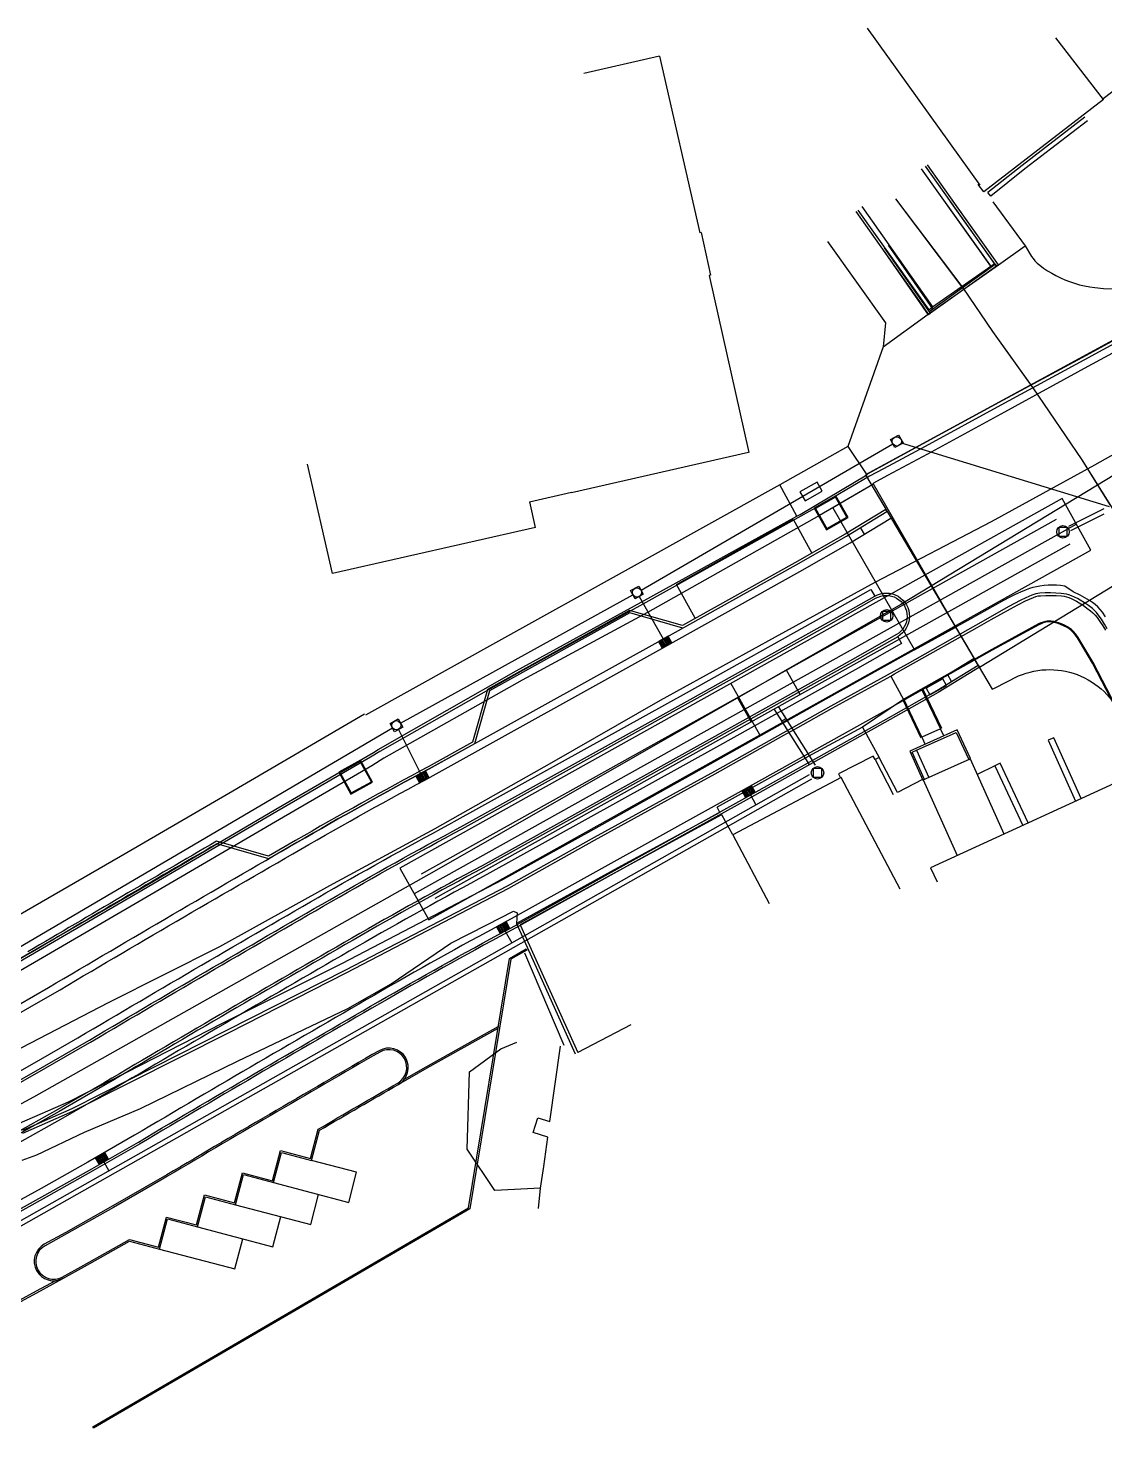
# Model space of a CAD drawing. Header units: millimetres. Extents: x 229854 to 231132, y 144419 to 144704.
# Drawn here: x 231002.1 to 231071.4, y 144596.1 to 144686.3 of the extents above; entities that cross this region are included whole.
import ezdxf

# ---------------------------------------------------------------- set-up
doc = ezdxf.new("R2010")
doc.units = ezdxf.units.MM
for name, color, linetype in [('Fond de plan1', 7, 'Continuous'), ('G - Axes BO1', 4, 'Continuous'), ('G - Bde contrebutage', 191, 'Continuous'), ('G - BO2', 5, 'Continuous'), ('G - Bordure', 40, 'Continuous'), ('G - CV', 151, 'Continuous'), ('G - Eg2302 - Av', 1, 'Continuous'), ('G - Egout Ext', 134, 'Continuous'), ('G - Egout_EP', 5, 'Continuous'), ('G - Elec - gaine', 191, 'Continuous'), ('G - FE', 160, 'Continuous'), ('G - revêtement', 252, 'Continuous'), ('G - surlargeur BO 1m1', 3, 'Continuous')]:
    doc.layers.add(name, color=color, linetype=linetype)

msp = doc.modelspace()

# ---------------------------------------------------------------- linework, layer by layer
at = {"layer": 'Fond de plan1'}
for points in [[(231063.331, 144676.14), (231056.083, 144686.255)], [(231071.259, 144681.663), (231068.201, 144685.62)], [(231077.217, 144686.243), (231071.237, 144681.691)], [(231042.702, 144684.445), (231037.828, 144683.333)], [(231042.702, 144684.445), (231045.296, 144673.076)], [(231071.259, 144681.663), (231063.576, 144675.725)], [(231070.054, 144680.526), (231066.033, 144677.422), (231063.822, 144675.675)], [(231070.243, 144680.294), (231066.212, 144677.203), (231064.006, 144675.445), (231063.822, 144675.675)], [(231105.746, 144677.788), (231098.384, 144673.673), (231092.125, 144670.189), (231084.761, 144666.099), (231078.627, 144662.604), (231070.692, 144658.135), (231064.04, 144654.498), (231056.548, 144650.586), (231050.131, 144647.077), (231042.732, 144643.006), (231035.747, 144638.976), (231028.251, 144634.748), (231021.464, 144631.08), (231014.386, 144627.144), (231007.217, 144623.541), (230999.4, 144619.505)], [(231055.34, 144674.461), (231059.419, 144668.674), (231059.989, 144667.853), (231064.507, 144671.032), (231061.705, 144674.977), (231059.95, 144677.448)], [(231055.468, 144674.543), (231060.018, 144668.129), (231060.258, 144668.31), (231064.013, 144670.935), (231064.257, 144671.1), (231059.812, 144677.367)], [(231064.013, 144670.935), (231059.557, 144677.188)], [(231063.209, 144676.184), (231063.267, 144676.23)], [(231063.576, 144675.725), (231063.209, 144676.184)], [(231055.711, 144674.767), (231060.258, 144668.31)], [(231080.942, 144635.884), (231077.908, 144642.53), (231075.753, 144647.624), (231072.993, 144653.52), (231069.9, 144658.471), (231066.735, 144663.108), (231066.672, 144663.191), (231064.15, 144666.744), (231062.23, 144669.534), (231062.156, 144669.619), (231057.899, 144675.276)], [(231064.139, 144675.076), (231066.218, 144672.241), (231066.643, 144671.561), (231066.74, 144671.42), (231066.851, 144671.289), (231067, 144671.14), (231067.16, 144671.004), (231067.409, 144670.817), (231067.667, 144670.641), (231067.932, 144670.477), (231068.205, 144670.326), (231068.493, 144670.184), (231068.787, 144670.055), (231069.086, 144669.94), (231069.39, 144669.838), (231069.715, 144669.745), (231070.045, 144669.668), (231070.377, 144669.607), (231070.713, 144669.561), (231071.272, 144669.507), (231071.833, 144669.468)], [(231045.384, 144673.095), (231045.296, 144673.076)], [(231045.384, 144673.095), (231045.975, 144670.356)], [(231053.504, 144672.523), (231057.246, 144667.296), (231057.095, 144665.748), (231054.816, 144659.343), (231050.43, 144656.874), (231040.485, 144651.342), (231032.538, 144646.924), (231023.775, 144642.056)], [(231064.507, 144671.032), (231066.218, 144672.241)], [(231045.975, 144670.356), (231045.9, 144670.339)], [(231045.9, 144670.339), (231048.438, 144658.949)], [(231000.435, 144625.762), (231009.413, 144630.956), (231018.01, 144635.999), (231024.304, 144639.652), (231024.588, 144639.836), (231033.486, 144644.9), (231041.511, 144649.318), (231051.528, 144654.863), (231051.749, 144654.972), (231052.644, 144655.507), (231056.046, 144657.505), (231056.129, 144657.607), (231057.018, 144658.087), (231059.664, 144659.525), (231064.558, 144662.181), (231069.887, 144665.055), (231075.357, 144668.051)], [(231075.643, 144667.953), (231069.994, 144664.886), (231064.669, 144661.996), (231059.782, 144659.345), (231057.104, 144657.897), (231056.217, 144657.424), (231052.721, 144655.375), (231041.62, 144649.19), (231033.577, 144644.745), (231024.703, 144639.706), (231024.106, 144639.355), (231018.073, 144635.849), (231009.474, 144630.808), (231000.524, 144625.611)], [(231057.095, 144665.748), (231059.989, 144667.853)], [(231075.864, 144667.496), (231070.262, 144664.473), (231064.897, 144661.555), (231059.931, 144658.847), (231057.374, 144657.467), (231056.464, 144656.984), (231056.426, 144656.902), (231053.002, 144654.892), (231041.923, 144648.665), (231033.865, 144644.305), (231024.968, 144639.295), (231024.193, 144638.804), (231018.255, 144635.341), (231009.731, 144630.36), (231000.797, 144625.159)], [(231048.419, 144658.942), (231037.036, 144656.357), (231037.025, 144656.375), (231034.339, 144655.765)], [(231054.816, 144659.343), (231056.046, 144657.505)], [(231034.721, 144654.123), (231021.661, 144651.168), (231020.043, 144658.21)], [(231051.528, 144654.863), (231050.43, 144656.874)], [(231034.721, 144654.123), (231034.349, 144655.767)], [(231071.401, 144648.385), (231071.195, 144648.673), (231071.05, 144648.851), (231070.892, 144649.017), (231070.722, 144649.171), (231070.548, 144649.307), (231070.364, 144649.431), (231070.065, 144649.606), (231069.758, 144649.767), (231069.317, 144649.986), (231068.768, 144650.361), (231068.503, 144650.393), (231068.237, 144650.412), (231067.97, 144650.418), (231067.703, 144650.411), (231067.437, 144650.391), (231067.172, 144650.358), (231066.946, 144650.318), (231066.723, 144650.265), (231066.504, 144650.199), (231066.289, 144650.121), (231065.916, 144649.965), (231065.548, 144649.798), (231065.186, 144649.618), (231064.829, 144649.427), (231062.689, 144648.233), (231058.255, 144645.777), (231053.394, 144643.086), (231050.279, 144641.33), (231045.953, 144638.909), (231038.249, 144634.595), (231032.602, 144631.467), (231022.287, 144626.088), (231014.568, 144622.21), (231008.396, 144619.075), (231004.64, 144617.165), (231001.499, 144615.783)], [(231071.507, 144647.605), (231071.329, 144647.916), (231071.136, 144648.219), (231070.93, 144648.512), (231070.815, 144648.655), (231070.687, 144648.786), (231070.549, 144648.906), (231070.295, 144649.099), (231070.033, 144649.282), (231069.764, 144649.454), (231069.582, 144649.558), (231069.395, 144649.652), (231069.202, 144649.734), (231069.042, 144649.789), (231068.878, 144649.833), (231068.712, 144649.866), (231068.544, 144649.885), (231068.202, 144649.907), (231067.86, 144649.917), (231067.518, 144649.914), (231067.176, 144649.899), (231067.043, 144649.885), (231066.911, 144649.859), (231066.783, 144649.823), (231066.658, 144649.775), (231066.278, 144649.605), (231065.904, 144649.425), (231065.534, 144649.234), (231065.17, 144649.033), (231063.031, 144647.815), (231058.628, 144645.339), (231053.726, 144642.638), (231050.638, 144640.888), (231046.227, 144638.427), (231038.493, 144634.186), (231032.905, 144631.053), (231022.488, 144625.649), (231014.837, 144621.764), (231008.624, 144618.619), (231004.893, 144616.737), (231001.718, 144615.325)], [(231001.743, 144615.163), (231004.948, 144616.582), (231008.608, 144618.428), (231015.009, 144621.647), (231022.544, 144625.482), (231033.003, 144630.934), (231038.513, 144634.008), (231045.389, 144637.796), (231046.282, 144638.274), (231050.705, 144640.766), (231051.605, 144641.263), (231053.806, 144642.497), (231057.58, 144644.572), (231057.815, 144644.721), (231058.707, 144645.199), (231063.136, 144647.688), (231064.034, 144648.21), (231065.276, 144648.901), (231065.762, 144649.161), (231066.255, 144649.405), (231066.756, 144649.632), (231066.902, 144649.686), (231067.053, 144649.722), (231067.207, 144649.74), (231067.547, 144649.754), (231067.888, 144649.755), (231068.228, 144649.744), (231068.567, 144649.719), (231068.728, 144649.698), (231068.886, 144649.664), (231069.041, 144649.618), (231069.193, 144649.559), (231069.366, 144649.478), (231069.535, 144649.387), (231069.699, 144649.288), (231069.949, 144649.12), (231070.193, 144648.944), (231070.431, 144648.76), (231070.581, 144648.629), (231070.721, 144648.487), (231070.849, 144648.334), (231071.04, 144648.071), (231071.219, 144647.8), (231071.385, 144647.52)], [(231072.082, 144642.579), (231070.6, 144645.434), (231069.771, 144646.835), (231069.633, 144647.052), (231069.48, 144647.258), (231069.314, 144647.454), (231069.202, 144647.564), (231069.079, 144647.66), (231068.945, 144647.742), (231068.756, 144647.837), (231068.562, 144647.923), (231068.364, 144647.998), (231068.213, 144648.044), (231068.059, 144648.08), (231067.903, 144648.105), (231067.777, 144648.113), (231067.65, 144648.107), (231067.525, 144648.086), (231067.373, 144648.044), (231067.226, 144647.988), (231067.084, 144647.919), (231064.075, 144646.279), (231059.504, 144643.702), (231058.412, 144643.076)], [(231072.031, 144642.553), (231070.55, 144645.406), (231069.722, 144646.805), (231069.586, 144647.02), (231069.436, 144647.223), (231069.272, 144647.415), (231069.164, 144647.521), (231069.046, 144647.613), (231068.917, 144647.692), (231068.732, 144647.786), (231068.54, 144647.87), (231068.345, 144647.944), (231068.198, 144647.989), (231068.048, 144648.024), (231067.897, 144648.048), (231067.776, 144648.056), (231067.656, 144648.05), (231067.538, 144648.03), (231067.391, 144647.99), (231067.248, 144647.936), (231067.11, 144647.868), (231064.102, 144646.229), (231059.532, 144643.653), (231058.436, 144643.025)], [(231057.58, 144644.572), (231058.393, 144643.065), (231055.761, 144641.289), (231052.498, 144639.519), (231046.414, 144636.125)], [(231059.581, 144643.68), (231060.782, 144641.18)], [(231059.649, 144643.719), (231060.852, 144641.214)], [(231059.575, 144640.63), (231058.412, 144643.076), (231058.393, 144643.065), (231058.346, 144643.033), (231059.504, 144640.597)], [(230930.772, 144599.841), (230933.266, 144597.113), (230935.87, 144597.249), (230950.134, 144603.734), (230956.421, 144606.608), (230961.1, 144608.925), (230970.25, 144613.21), (230976.084, 144615.968), (230978.22, 144616.982), (230980.353, 144618.002), (230981.049, 144618.339), (230981.741, 144618.682), (230986.482, 144621.057), (230986.735, 144621.184), (230987.004, 144621.321), (230993.024, 144624.432), (230993.951, 144624.921), (230994.87, 144625.427), (230997.244, 144626.769), (230999.61, 144628.126), (231008.423, 144633.222), (231014.998, 144637.038), (231023.722, 144642.141)], [(230930.772, 144599.841), (230933.266, 144597.113), (230935.87, 144597.249), (230950.134, 144603.734), (230956.421, 144606.608), (230961.1, 144608.925), (230970.25, 144613.21), (230976.084, 144615.968), (230978.22, 144616.982), (230980.353, 144618.002), (230981.049, 144618.339), (230981.741, 144618.682), (230986.482, 144621.057), (230986.735, 144621.184), (230987.004, 144621.321), (230993.024, 144624.432), (230993.951, 144624.921), (230994.87, 144625.427), (230997.244, 144626.769), (230999.61, 144628.126), (231008.423, 144633.222), (231014.998, 144637.038), (231023.722, 144642.141)], [(231055.761, 144641.289), (231056.838, 144639.337)], [(231059.745, 144637.923), (231058.958, 144639.667), (231059.241, 144639.811), (231061.793, 144640.946), (231062.597, 144639.209), (231062.7, 144639.257), (231061.84, 144641.099), (231058.81, 144639.733), (231059.635, 144637.873)], [(231060.993, 144640.717), (231060.782, 144641.18), (231059.575, 144640.63), (231059.783, 144640.172)], [(231069.818, 144636.686), (231068.061, 144640.6), (231067.703, 144640.44), (231069.461, 144636.522)], [(231059.241, 144639.811), (231060.018, 144638.046)], [(231056.567, 144639.196), (231056.453, 144639.415), (231054.22, 144638.273), (231054.348, 144638.023)], [(231058.009, 144637.087), (231056.838, 144639.337), (231056.567, 144639.196), (231057.738, 144636.946)], [(231059.663, 144637.886), (231062.681, 144639.247)], [(231062.681, 144639.247), (231064.863, 144634.409)], [(231064.28, 144638.784), (231063.138, 144638.234)], [(231066.417, 144635.124), (231064.616, 144638.961), (231064.273, 144638.799), (231066.072, 144634.965)], [(231058.193, 144630.864), (231054.388, 144638.044), (231047.416, 144634.35), (231049.757, 144629.932)], [(231059.62, 144637.907), (231058.009, 144637.087)], [(231059.745, 144637.923), (231059.635, 144637.873)], [(231059.663, 144637.886), (231061.854, 144633.027)], [(231077.327, 144631.509), (231074.054, 144638.632), (231060.139, 144632.239), (231060.556, 144631.33)], [(231046.59, 144635.799), (231046.414, 144636.125)], [(231046.59, 144635.799), (231040.014, 144632.229), (231033.5, 144628.653), (231037.276, 144620.262)], [(231046.678, 144635.636), (231040.103, 144632.067), (231033.739, 144628.573), (231037.441, 144620.348)], [(231047.416, 144634.35), (231046.7, 144635.648)], [(231001.698, 144613.422), (231002.645, 144613.768), (231005.692, 144615.223), (231009.314, 144616.74), (231015.548, 144619.791), (231022.649, 144623.192), (231025.43, 144624.767), (231029.277, 144627.386), (231031.583, 144628.569), (231033.311, 144629.446), (231033.542, 144629.33), (231033.5, 144628.653)], [(231034.016, 144626.769), (231036.535, 144620.824)], [(231040.863, 144622.142), (231037.441, 144620.348)], [(231035.041, 144611.621), (231032.098, 144611.476), (231030.314, 144614.125), (231030.467, 144619.107), (231032.492, 144620.583), (231033.508, 144621.019)], [(231034.903, 144610.327), (231035.041, 144611.621), (231035.259, 144613.017), (231035.503, 144614.913), (231034.568, 144615.202), (231034.863, 144616.157), (231035.644, 144615.916), (231036.326, 144620.76)]]:
    msp.add_lwpolyline(points, dxfattribs=at)
for points in [[(231052.839, 144657.042), (231051.736, 144656.424), (231052.06, 144655.846), (231053.163, 144656.463)], [(231059.115, 144646.253), (231061.763, 144647.72), (231056.453, 144656.96), (231056.426, 144656.902), (231053.86, 144655.396)], [(231059.852, 144643.797), (231060.088, 144643.368), (231061.169, 144643.961), (231060.933, 144644.391)]]:
    msp.add_lwpolyline(points, close=True, dxfattribs=at)
at = {"layer": 'G - Axes BO1'}
for points in [[(231069.53, 144654.336), (231026.92, 144630.553)], [(231049.152, 144640.784), (231047.298, 144644.106)]]:
    msp.add_lwpolyline(points, dxfattribs=at)
at = {"layer": 'G - Bde contrebutage'}
for points in [[(230836.337, 144545.309, 0.062957), (230841.948, 144545.671), (230843.008, 144545.975), (230848.098, 144547.751), (230895.164, 144564.176, 0.045148), (230902.878, 144567.677), (230939.515, 144588.471), (230960.416, 144597.988), (230974.32, 144604.625), (230980.168, 144607.39), (230981.6, 144608.077), (230984.638, 144609.584), (230987.664, 144611.119), (230990.677, 144612.678), (230993.675, 144614.264), (230996.659, 144615.875), (230999.629, 144617.511), (231002.584, 144619.174), (231005.522, 144620.86, -0.002821), (231021.484, 144630.183, -0.007947), (231029.922, 144634.871), (231044.669, 144643.059), (231053.572, 144648.027), (231056.544, 144649.711)], [(230902.631, 144568.111), (230939.287, 144588.917), (230960.205, 144598.441), (230974.105, 144605.077), (230979.953, 144607.842), (230981.38, 144608.526), (230984.413, 144610.031), (230987.436, 144611.564), (230990.445, 144613.121), (230993.44, 144614.705), (230996.42, 144616.314), (230999.386, 144617.948), (231002.337, 144619.608), (231005.271, 144621.292, -0.002821), (231021.234, 144630.616, -0.007944), (231029.683, 144635.31), (231044.426, 144643.496), (231053.326, 144648.463), (231056.298, 144650.146), (231056.544, 144649.711, -1.000026), (231058.023, 144647.101)], [(231058.023, 144647.101), (231055.042, 144645.412), (231046.128, 144640.438), (231031.358, 144632.237, 0.007967), (231022.982, 144627.584, 0.002824), (231007.033, 144618.267), (231004.066, 144616.565), (231001.088, 144614.89), (230998.096, 144613.241), (230995.089, 144611.618), (230992.068, 144610.02), (230989.032, 144608.449), (230985.983, 144606.903), (230982.915, 144605.381), (230981.458, 144604.682), (230975.607, 144601.916), (230961.684, 144595.269), (230940.88, 144585.796), (230904.358, 144565.067, -0.045147), (230896.153, 144561.344), (230849.086, 144544.919), (230843.917, 144543.115, 0.082602), (230837.694, 144540.153)], [(231058.023, 144647.101), (231058.27, 144646.666), (231055.287, 144644.976), (231046.371, 144640.001), (231031.597, 144631.798, 0.00797), (231023.232, 144627.15, 0.002825), (231007.285, 144617.835), (231004.313, 144616.13), (231001.331, 144614.453), (230998.335, 144612.802), (230995.325, 144611.177), (230992.3, 144609.577), (230989.26, 144608.004), (230986.207, 144606.456), (230983.134, 144604.931), (230981.673, 144604.23), (230975.822, 144601.464), (230961.895, 144594.816), (230941.107, 144585.35), (230904.605, 144564.633, -0.045147), (230896.317, 144560.872)]]:
    msp.add_lwpolyline(points, format="xyb", dxfattribs=at)
at = {"layer": 'G - BO2'}
for points in [[(231068.217, 144654.637), (231049.3, 144644.079), (231027.353, 144631.829)], [(231069.097, 144653.061), (231050.18, 144642.503), (231028.233, 144630.253)], [(231051.756, 144643.382), (231050.876, 144644.958)], [(231048.604, 144641.623), (231047.724, 144643.199)]]:
    msp.add_lwpolyline(points, dxfattribs=at)
at = {"layer": 'G - Bordure'}
for points in [[(231064.39, 144670.937), (231064.512, 144671.024), (231061.532, 144675.2)], [(231060.138, 144667.903), (231060.015, 144667.816), (231057.058, 144672.024)], [(231045.002, 144648.284), (231043.784, 144650.467), (231051.294, 144654.657), (231052.508, 144652.481)], [(231017.865, 144611.985), (231022.7, 144610.712), (231023.209, 144612.646), (231020.308, 144613.41)], [(231015.422, 144610.56), (231020.257, 144609.287), (231020.766, 144611.221)], [(231012.978, 144609.135), (231017.814, 144607.862), (231018.323, 144609.797)], [(231010.535, 144607.71), (231015.37, 144606.437), (231015.879, 144608.372)]]:
    msp.add_lwpolyline(points, dxfattribs=at)
for points in [[(231064.39, 144670.937), (231060.138, 144667.903), (231060.051, 144668.026), (231064.303, 144671.059)], [(231053.437, 144653.973), (231054.829, 144654.762), (231054.04, 144656.154), (231052.648, 144655.365)], [(231053.459, 144654.055), (231054.747, 144654.785), (231054.017, 144656.072), (231052.73, 144655.343)], [(231022.842, 144636.976), (231024.242, 144637.751), (231023.467, 144639.151), (231022.067, 144638.376)], [(231022.865, 144637.058), (231024.16, 144637.775), (231023.443, 144639.07), (231022.149, 144638.353)], [(231006.23, 144596.272), (231030.399, 144610.367), (231033.049, 144626.41), (231034.11, 144627.03), (231034.16, 144626.944), (231033.14, 144626.347), (231030.49, 144610.305), (231006.281, 144596.186)]]:
    msp.add_lwpolyline(points, close=True, dxfattribs=at)
for points in [[(231057.346, 144655.16), (231057.27, 144655.29), (231057.252, 144655.279), (231054.643, 144653.691), (231051.415, 144651.862), (231044.172, 144647.821), (231040.778, 144648.791), (231031.629, 144643.711), (231030.657, 144640.312), (231027.816, 144638.734, 0.007919), (231019.286, 144633.994), (231017.532, 144632.982), (231014.193, 144633.937, 0.002139), (231002.048, 144626.821)], [(230999.702, 144617.38), (231002.658, 144619.043), (231005.598, 144620.73, -0.002821), (231021.559, 144630.053, -0.007948), (231029.994, 144634.739), (231044.742, 144642.928), (231053.645, 144647.896), (231056.602, 144649.572, -1.006786), (231057.949, 144647.232), (231054.968, 144645.543), (231046.055, 144640.569), (231031.286, 144632.368, 0.007966), (231022.907, 144627.714, 0.002824), (231006.957, 144618.397), (231003.992, 144616.696), (231001.015, 144615.021)], [(231044.191, 144647.659), (231040.797, 144648.63), (231031.756, 144643.61), (231030.784, 144640.211), (231027.888, 144638.602, 0.00792), (231019.361, 144633.864), (231017.552, 144632.82), (231014.213, 144633.775, 0.00213), (231002.124, 144626.692), (230999.25, 144625.043)], [(231063.202, 144645.262), (231063.279, 144645.133), (231060.62, 144643.516), (231057.199, 144641.577), (231048.268, 144636.593), (231033.464, 144628.373, 0.007996), (231025.18, 144623.772, 0.002829), (231009.248, 144614.466), (231006.24, 144612.739), (231003.228, 144611.046), (231000.203, 144609.378), (230997.163, 144607.737), (230994.108, 144606.122), (230991.039, 144604.533), (230987.955, 144602.969), (230984.844, 144601.426), (230983.349, 144600.709), (230977.496, 144597.941), (230963.544, 144591.281), (230948.792, 144584.564), (230948.73, 144584.701)]]:
    msp.add_lwpolyline(points, format="xyb", dxfattribs=at)
for points in [[(231032.325, 144622.024), (231032.304, 144621.898), (231027.727, 144619.354), (231025.909, 144618.303, 0.101184), (231026.284, 144618.635), (231027.678, 144619.441)], [(231004.309, 144605.818), (231005.709, 144606.59), (231008.605, 144608.219), (231010.535, 144607.71), (231011.044, 144609.645), (231012.978, 144609.135), (231013.487, 144611.069), (231015.422, 144610.56), (231015.931, 144612.494), (231017.865, 144611.985), (231018.374, 144613.919), (231020.308, 144613.41), (231020.818, 144615.347, -0.002511), (231025.909, 144618.303, 0.999925), (231024.66, 144620.469, 0.003191), (231010.557, 144612.219), (231007.524, 144610.479), (231004.493, 144608.774), (231003.112, 144608.013, 0.995691)], [(231018.303, 144614.041), (231020.237, 144613.532), (231020.732, 144615.413, -0.002529), (231025.859, 144618.39, 0.999928), (231024.71, 144620.383, 0.003184), (231010.608, 144612.133), (231007.573, 144610.392), (231004.542, 144608.687), (231003.16, 144607.925, 0.995508), (231004.261, 144605.906), (231005.661, 144606.677), (231008.591, 144608.326), (231010.464, 144607.833), (231010.973, 144609.767), (231012.907, 144609.258), (231013.416, 144611.192), (231015.35, 144610.682), (231015.859, 144612.617), (231017.794, 144612.107)], [(231004.309, 144605.818, -0.099936), (231003.836, 144605.672), (231002.597, 144604.989), (230999.519, 144603.327), (230996.426, 144601.692), (230993.319, 144600.083), (230990.196, 144598.5), (230990.138, 144598.471), (230990.182, 144598.381), (230990.241, 144598.411), (230993.364, 144599.994), (230996.472, 144601.603), (230999.566, 144603.239), (231002.645, 144604.901)]]:
    msp.add_lwpolyline(points, format="xyb", close=True, dxfattribs=at)
at = {"layer": 'G - CV'}
for points in [[(231069.057, 144653.849, -1), (231068.257, 144653.849, -1)], [(231057.715, 144648.442, -1), (231056.915, 144648.442, -1)], [(231053.266, 144638.346, -1), (231052.466, 144638.346, -1)]]:
    msp.add_lwpolyline(points, format="xyb", close=True, dxfattribs=at)
for points in [[(231068.386, 144653.578), (231068.928, 144653.578), (231068.928, 144654.12), (231068.386, 144654.12)], [(231057.044, 144648.171), (231057.586, 144648.171), (231057.586, 144648.713), (231057.044, 144648.713)], [(231052.595, 144638.075), (231053.137, 144638.075), (231053.137, 144638.617), (231052.595, 144638.617)]]:
    msp.add_lwpolyline(points, close=True, dxfattribs=at)
at = {"layer": 'G - Eg2302 - Av'}
for points in [[(231041.398, 144649.688), (231042.941, 144646.962)], [(231042.964, 144646.46), (231042.769, 144646.809)], [(231042.835, 144646.845), (231043.03, 144646.496)], [(231043.095, 144646.533), (231042.9, 144646.882)], [(231042.966, 144646.918), (231043.161, 144646.569)], [(231043.226, 144646.606), (231043.031, 144646.955)], [(231043.097, 144646.992), (231043.292, 144646.642)], [(231043.357, 144646.679), (231043.162, 144647.028)], [(231065.676, 144644.517), (231065.803, 144644.581)], [(231065.676, 144644.517), (231065.803, 144644.581)], [(231065.676, 144644.517), (231065.803, 144644.581)], [(231065.676, 144644.517), (231065.803, 144644.581)], [(231065.676, 144644.517), (231065.803, 144644.581)], [(231065.676, 144644.517), (231065.803, 144644.581)], [(231025.902, 144641.132), (231027.325, 144638.3)], [(231027.34, 144637.798), (231027.151, 144638.15)], [(231027.217, 144638.185), (231027.406, 144637.833)], [(231027.472, 144637.869), (231027.283, 144638.221)], [(231027.349, 144638.256), (231027.538, 144637.904)], [(231027.604, 144637.94), (231027.415, 144638.292)], [(231027.481, 144638.327), (231027.67, 144637.975)], [(231027.736, 144638.011), (231027.547, 144638.363)], [(231048.324, 144636.854), (231048.129, 144637.203)], [(231048.195, 144637.24), (231048.39, 144636.89)], [(231048.455, 144636.927), (231048.26, 144637.276)], [(231048.326, 144637.313), (231048.521, 144636.963)], [(231048.586, 144637), (231048.391, 144637.349)], [(231048.457, 144637.386), (231048.652, 144637.036)], [(231048.717, 144637.073), (231048.522, 144637.422)], [(231048.545, 144636.92), (231048.903, 144636.286)], [(231032.539, 144628.104), (231032.349, 144628.456)], [(231032.415, 144628.491), (231032.605, 144628.139)], [(231032.671, 144628.175), (231032.482, 144628.527)], [(231032.548, 144628.562), (231032.737, 144628.21)], [(231032.803, 144628.246), (231032.614, 144628.598)], [(231032.68, 144628.633), (231032.869, 144628.281)], [(231032.935, 144628.317), (231032.746, 144628.669)], [(231032.761, 144628.166), (231033.192, 144627.404)], [(231006.73, 144613.251), (231006.531, 144613.598)], [(231006.596, 144613.636), (231006.795, 144613.289)], [(231006.86, 144613.326), (231006.661, 144613.673)], [(231006.726, 144613.71), (231006.925, 144613.363)], [(231006.99, 144613.401), (231006.791, 144613.748)], [(231006.856, 144613.785), (231007.055, 144613.438)], [(231007.12, 144613.475), (231006.921, 144613.822)], [(231006.95, 144613.32), (231007.272, 144612.75)]]:
    msp.add_lwpolyline(points, dxfattribs=at)
for points in [[(231042.879, 144646.355), (231043.491, 144646.696), (231043.247, 144647.133), (231042.636, 144646.792)], [(231042.899, 144646.423), (231043.423, 144646.715), (231043.228, 144647.065), (231042.704, 144646.772)], [(231027.254, 144637.694), (231027.87, 144638.026), (231027.633, 144638.466), (231027.017, 144638.135)], [(231027.274, 144637.762), (231027.802, 144638.046), (231027.613, 144638.398), (231027.085, 144638.114)], [(231048.239, 144636.749), (231048.851, 144637.09), (231048.607, 144637.527), (231047.996, 144637.186)], [(231048.259, 144636.817), (231048.783, 144637.11), (231048.588, 144637.459), (231048.064, 144637.167)], [(231032.452, 144628), (231033.069, 144628.332), (231032.832, 144628.772), (231032.216, 144628.441)], [(231032.473, 144628.068), (231033.001, 144628.352), (231032.812, 144628.705), (231032.283, 144628.42)], [(231006.646, 144613.146), (231007.253, 144613.494), (231007.005, 144613.928), (231006.397, 144613.579)], [(231006.665, 144613.214), (231007.185, 144613.513), (231006.986, 144613.86), (231006.466, 144613.561)]]:
    msp.add_lwpolyline(points, close=True, dxfattribs=at)
at = {"layer": 'G - Egout Ext'}
for points in [[(231071.7, 144655.59), (231069.9, 144658.471), (231066.735, 144663.108), (231064.15, 144666.744), (231062.23, 144669.534), (231057.899, 144675.276)], [(231041.509, 144650.1), (231057.706, 144659.517)], [(231058.252, 144659.58), (231071.623, 144655.485)], [(231026.03, 144641.545), (231040.987, 144649.804)], [(231000.002, 144626.251), (231025.509, 144641.248)]]:
    msp.add_lwpolyline(points, dxfattribs=at)
for points in [[(231058.085, 144660.075), (231058.372, 144659.547), (231057.844, 144659.261), (231057.558, 144659.788)], [(231041.367, 144650.357), (231041.657, 144649.832), (231041.133, 144649.541), (231040.842, 144650.066)], [(231025.879, 144641.809), (231026.176, 144641.288), (231025.655, 144640.991), (231025.358, 144641.512)]]:
    msp.add_lwpolyline(points, close=True, dxfattribs=at)
for points in [[(231058.265, 144659.668, -1), (231057.665, 144659.668, -1)], [(231041.55, 144649.949, -1), (231040.95, 144649.949, -1)], [(231026.067, 144641.4, -1), (231025.467, 144641.4, -1)]]:
    msp.add_lwpolyline(points, format="xyb", close=True, dxfattribs=at)
at = {"layer": 'G - Egout_EP'}
for points in [[(231069.035, 144654.214), (231071.31, 144655.354)], [(231069.173, 144653.931), (231071.31, 144655.002)], [(231041.398, 144649.688), (231042.941, 144646.962)], [(231065.676, 144644.517), (231065.803, 144644.581)], [(231065.676, 144644.517), (231065.803, 144644.581)], [(231065.676, 144644.517), (231065.803, 144644.581)], [(231065.676, 144644.517), (231065.803, 144644.581)], [(231065.676, 144644.517), (231065.803, 144644.581)], [(231065.676, 144644.517), (231065.803, 144644.581)], [(231052.366, 144638.843), (231050.086, 144642.45)], [(231052.736, 144638.846), (231050.36, 144642.603)], [(231025.902, 144641.132), (231027.325, 144638.3)], [(231001.003, 144609.207), (231052.354, 144638.238)], [(231001.137, 144608.92), (231052.507, 144637.962)], [(231048.545, 144636.92), (231048.903, 144636.286)], [(231032.761, 144628.166), (231033.192, 144627.404)], [(231006.95, 144613.32), (231007.272, 144612.75)]]:
    msp.add_lwpolyline(points, dxfattribs=at)
at = {"layer": 'G - Egout_EP', "color": 7}
for points in [[(231042.879, 144646.355), (231043.491, 144646.696), (231043.247, 144647.133), (231042.636, 144646.792)], [(231042.899, 144646.423), (231043.423, 144646.715), (231043.228, 144647.065), (231042.704, 144646.772)], [(231027.254, 144637.694), (231027.87, 144638.026), (231027.633, 144638.466), (231027.017, 144638.135)], [(231027.274, 144637.762), (231027.802, 144638.046), (231027.613, 144638.398), (231027.085, 144638.114)], [(231048.239, 144636.749), (231048.851, 144637.09), (231048.607, 144637.527), (231047.996, 144637.186)], [(231048.259, 144636.817), (231048.783, 144637.11), (231048.588, 144637.459), (231048.064, 144637.167)], [(231032.452, 144628), (231033.069, 144628.332), (231032.832, 144628.772), (231032.216, 144628.441)], [(231032.473, 144628.068), (231033.001, 144628.352), (231032.812, 144628.705), (231032.283, 144628.42)], [(231006.646, 144613.146), (231007.253, 144613.494), (231007.005, 144613.928), (231006.397, 144613.579)], [(231006.665, 144613.214), (231007.185, 144613.513), (231006.986, 144613.86), (231006.466, 144613.561)]]:
    msp.add_lwpolyline(points, close=True, dxfattribs=at)
for points in [[(231042.964, 144646.46), (231042.769, 144646.809)], [(231042.835, 144646.845), (231043.03, 144646.496)], [(231043.095, 144646.533), (231042.9, 144646.882)], [(231042.966, 144646.918), (231043.161, 144646.569)], [(231043.226, 144646.606), (231043.031, 144646.955)], [(231043.097, 144646.992), (231043.292, 144646.642)], [(231043.357, 144646.679), (231043.162, 144647.028)], [(231027.34, 144637.798), (231027.151, 144638.15)], [(231027.217, 144638.185), (231027.406, 144637.833)], [(231027.472, 144637.869), (231027.283, 144638.221)], [(231027.349, 144638.256), (231027.538, 144637.904)], [(231027.604, 144637.94), (231027.415, 144638.292)], [(231027.481, 144638.327), (231027.67, 144637.975)], [(231027.736, 144638.011), (231027.547, 144638.363)], [(231048.324, 144636.854), (231048.129, 144637.203)], [(231048.195, 144637.24), (231048.39, 144636.89)], [(231048.455, 144636.927), (231048.26, 144637.276)], [(231048.326, 144637.313), (231048.521, 144636.963)], [(231048.586, 144637), (231048.391, 144637.349)], [(231048.457, 144637.386), (231048.652, 144637.036)], [(231048.717, 144637.073), (231048.522, 144637.422)], [(231032.539, 144628.104), (231032.349, 144628.456)], [(231032.415, 144628.491), (231032.605, 144628.139)], [(231032.671, 144628.175), (231032.482, 144628.527)], [(231032.548, 144628.562), (231032.737, 144628.21)], [(231032.803, 144628.246), (231032.614, 144628.598)], [(231032.68, 144628.633), (231032.869, 144628.281)], [(231032.935, 144628.317), (231032.746, 144628.669)], [(231006.73, 144613.251), (231006.531, 144613.598)], [(231006.596, 144613.636), (231006.795, 144613.289)], [(231006.86, 144613.326), (231006.661, 144613.673)], [(231006.726, 144613.71), (231006.925, 144613.363)], [(231006.99, 144613.401), (231006.791, 144613.748)], [(231006.856, 144613.785), (231007.055, 144613.438)], [(231007.12, 144613.475), (231006.921, 144613.822)]]:
    msp.add_lwpolyline(points, dxfattribs=at)
at = {"layer": 'G - Egout_EP', "color": 5}
for points in [[(231050.572, 144641.681), (231050.086, 144642.45)], [(231050.837, 144641.849), (231050.36, 144642.603)], [(231050.572, 144641.681), (231050.837, 144641.849)]]:
    msp.add_lwpolyline(points, dxfattribs=at)
at = {"layer": 'G - Elec - gaine'}
msp.add_lwpolyline([(231109.62, 144680.357), (231058.22, 144649.169), (231028.196, 144631.989), (231002.415, 144617.481), (230993.554, 144612.691), (230981.478, 144606.254), (230974.027, 144602.867), (230943.376, 144588.967), (230939.698, 144587.018), (230933.738, 144583.8), (230925.696, 144579.188), (230916.127, 144573.597), (230901.188, 144565.251)], dxfattribs=at)
at = {"layer": 'G - FE'}
for points in [[(231064.059, 144670.885), (231061.165, 144674.94)], [(231064.39, 144670.937), (231061.41, 144675.113)], [(231060.138, 144667.903), (231057.181, 144672.11)], [(231060.295, 144668.201), (231057.425, 144672.284)], [(231055.892, 144653.69), (231055.637, 144654.121)], [(231061.494, 144644.222), (231061.239, 144644.653)]]:
    msp.add_lwpolyline(points, dxfattribs=at)
for points in [[(230900.78, 144571.373), (230937.582, 144592.26), (230958.62, 144601.84), (230972.496, 144608.464), (230978.34, 144611.227), (230979.736, 144611.897), (230982.732, 144613.383), (230985.727, 144614.901), (230988.706, 144616.444), (230991.672, 144618.012), (230994.624, 144619.606), (230997.561, 144621.225), (231000.485, 144622.869), (231003.383, 144624.532, -0.002817), (231019.361, 144633.864, -0.00792), (231027.888, 144638.602), (231042.602, 144646.773), (231051.488, 144651.731), (231054.719, 144653.562), (231057.329, 144655.15), (231057.346, 144655.16), (231057.601, 144654.73)], [(230847.382, 144551.473), (230893.929, 144567.717, 0.045148), (230901.026, 144570.938), (230937.809, 144591.814), (230958.831, 144601.387), (230972.711, 144608.013), (230978.555, 144610.776), (230979.955, 144611.447), (230982.957, 144612.936), (230985.955, 144614.456), (230988.938, 144616.001), (230991.908, 144617.571), (230994.863, 144619.167), (230997.805, 144620.788), (231000.732, 144622.434), (231003.634, 144624.1, -0.002817), (231019.611, 144633.431, -0.007923), (231028.128, 144638.163), (231042.845, 144646.336), (231051.733, 144651.295), (231054.972, 144653.131), (231057.589, 144654.723), (231057.601, 144654.73)], [(231062.948, 144645.693), (231060.291, 144644.076), (231056.88, 144642.143), (231047.952, 144637.161), (231033.153, 144628.944, 0.007991), (231024.855, 144624.335, 0.002828), (231008.921, 144615.027), (231005.919, 144613.305), (231002.912, 144611.614), (230999.892, 144609.949), (230996.856, 144608.31), (230993.807, 144606.698), (230990.742, 144605.111), (230987.664, 144603.55), (230984.559, 144602.01), (230983.07, 144601.296), (230977.217, 144598.528), (230963.269, 144591.87), (230942.585, 144582.452), (230906.209, 144561.806, -0.045147), (230897.388, 144557.803), (230850.841, 144541.559)], [(230850.841, 144541.559), (230851.006, 144541.087), (230897.553, 144557.331, 0.045148), (230906.456, 144561.371), (230942.813, 144582.006), (230963.48, 144591.417), (230977.431, 144598.077), (230983.285, 144600.845), (230984.779, 144601.561), (230987.888, 144603.104), (230990.97, 144604.666), (230994.038, 144606.255), (230997.092, 144607.869), (231000.131, 144609.51), (231003.156, 144611.177), (231006.165, 144612.87), (231009.173, 144614.595, -0.002829), (231025.105, 144623.902, -0.007995), (231033.392, 144628.505), (231048.195, 144636.724), (231057.125, 144641.707), (231060.544, 144643.645), (231063.202, 144645.262), (231062.948, 144645.693)]]:
    msp.add_lwpolyline(points, format="xyb", dxfattribs=at)
at = {"layer": 'G - revêtement'}
msp.add_lwpolyline([(231075.326, 144668.034), (231055.955, 144657.512), (231064.111, 144643.727), (231064.25, 144643.799), (231065.803, 144644.581, -0.429942), (231072.548, 144641.643), (231084.081, 144646.781), (231082.017, 144651.387), (231082.452, 144651.597), (231082.256, 144652.037), (231082.552, 144652.168), (231081.711, 144654.182), (231083.149, 144654.809), (231081.767, 144657.145)], format="xyb", dxfattribs=at)
for points in [[(231063.279, 144645.133), (231063.385, 144645.198), (231081.775, 144656.388), (231082.098, 144656.585)], [(231057.601, 144654.73), (231062.948, 144645.693)]]:
    msp.add_lwpolyline(points, dxfattribs=at)
at = {"layer": 'G - surlargeur BO 1m1'}
msp.add_lwpolyline([(231025.993, 144632.215), (231027.847, 144628.892), (231070.457, 144652.675), (231068.603, 144655.998)], close=True, dxfattribs=at)

doc.saveas('drawing.dxf')
